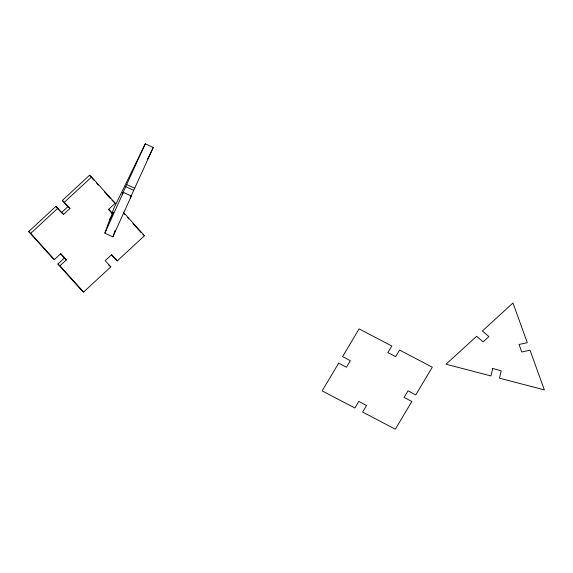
<?xml version="1.0" encoding="UTF-8"?>
<svg xmlns="http://www.w3.org/2000/svg" width="573" height="573" viewBox="0 0 573 573"><rect width="100%" height="100%" fill="white"/><g stroke="black" fill="none" stroke-linecap="round" stroke-linejoin="round"><path stroke-width="0.86" d="M130.529 197.284L153.285 147.483L145.291 143.802L122.185 194.383L123.324 192.37L131.317 196.045L112.852 236.864L104.859 233.19L108.891 221.973L113.261 212.139L109.658 219.846L110.517 217.446M111.964 213.435L113.69 208.629L145.291 143.802M112.852 236.864L115.159 230.453M104.859 233.19L123.324 192.37M147.44 159.48L153.285 147.483M130.178 198.057L131.317 196.045M66.432 259.82L64.348 258.072L57.887 264.046L59.979 265.793L66.432 259.82L60.824 253.588L54.371 259.562L52.279 257.821L28.65 231.578L55.86 206.409L63.553 214.374L70.013 208.407L62.314 200.435L89.524 175.266L91.608 177.007L115.245 203.25L108.784 209.224L112.709 213.579M28.65 231.578L30.741 233.318L57.945 208.149M64.405 202.176L91.608 177.007M70.013 208.407L67.922 206.66L61.469 212.633L63.553 214.374M57.887 264.046L81.516 290.289L83.608 292.037L110.818 266.86L105.21 260.636L111.663 254.663L117.272 260.894L144.482 235.718L123.209 212.103M126.826 184.628L134.82 188.302M125.688 186.64L133.681 190.315M115.245 203.25L111.971 200.192M142.913 234.414L144.482 235.718M117.272 260.894L111.255 254.792M108.727 265.12L110.818 266.86M89.524 175.266L94.244 180.509M96.608 183.138L98.384 185.108M104.293 191.669L110.195 198.229M123.489 212.984L124.67 214.295M127.621 217.575L128.803 218.886M132.936 223.484L141.209 232.667M108.376 209.346L112.301 213.708M62.314 200.435L67.922 206.66M55.86 206.409L60.903 212.01M60.423 253.717L64.348 258.072M30.741 233.318L54.371 259.562M59.979 265.793L83.608 292.037M492.723 368.539L490.946 375.945L446.052 364.227L476.614 336.272L483.096 341.895L488.891 336.595L482.409 330.965L512.964 303.01L527.296 342.683L519.038 344.459L521.752 351.987L530.018 350.21L544.35 389.884L499.455 378.166L501.232 370.76L492.723 368.539M338.664 363.182L322.148 390.893L354.859 408.012L358.777 401.437L366.541 405.498L362.623 412.073L395.334 429.198L411.851 401.48L404.087 397.418L408.005 390.843L415.769 394.904L432.286 367.186L399.574 350.067L395.649 356.642L387.892 352.581L391.81 346.006L359.092 328.888L342.582 356.599L350.347 360.668L346.421 367.243L338.664 363.182"/></g></svg>
